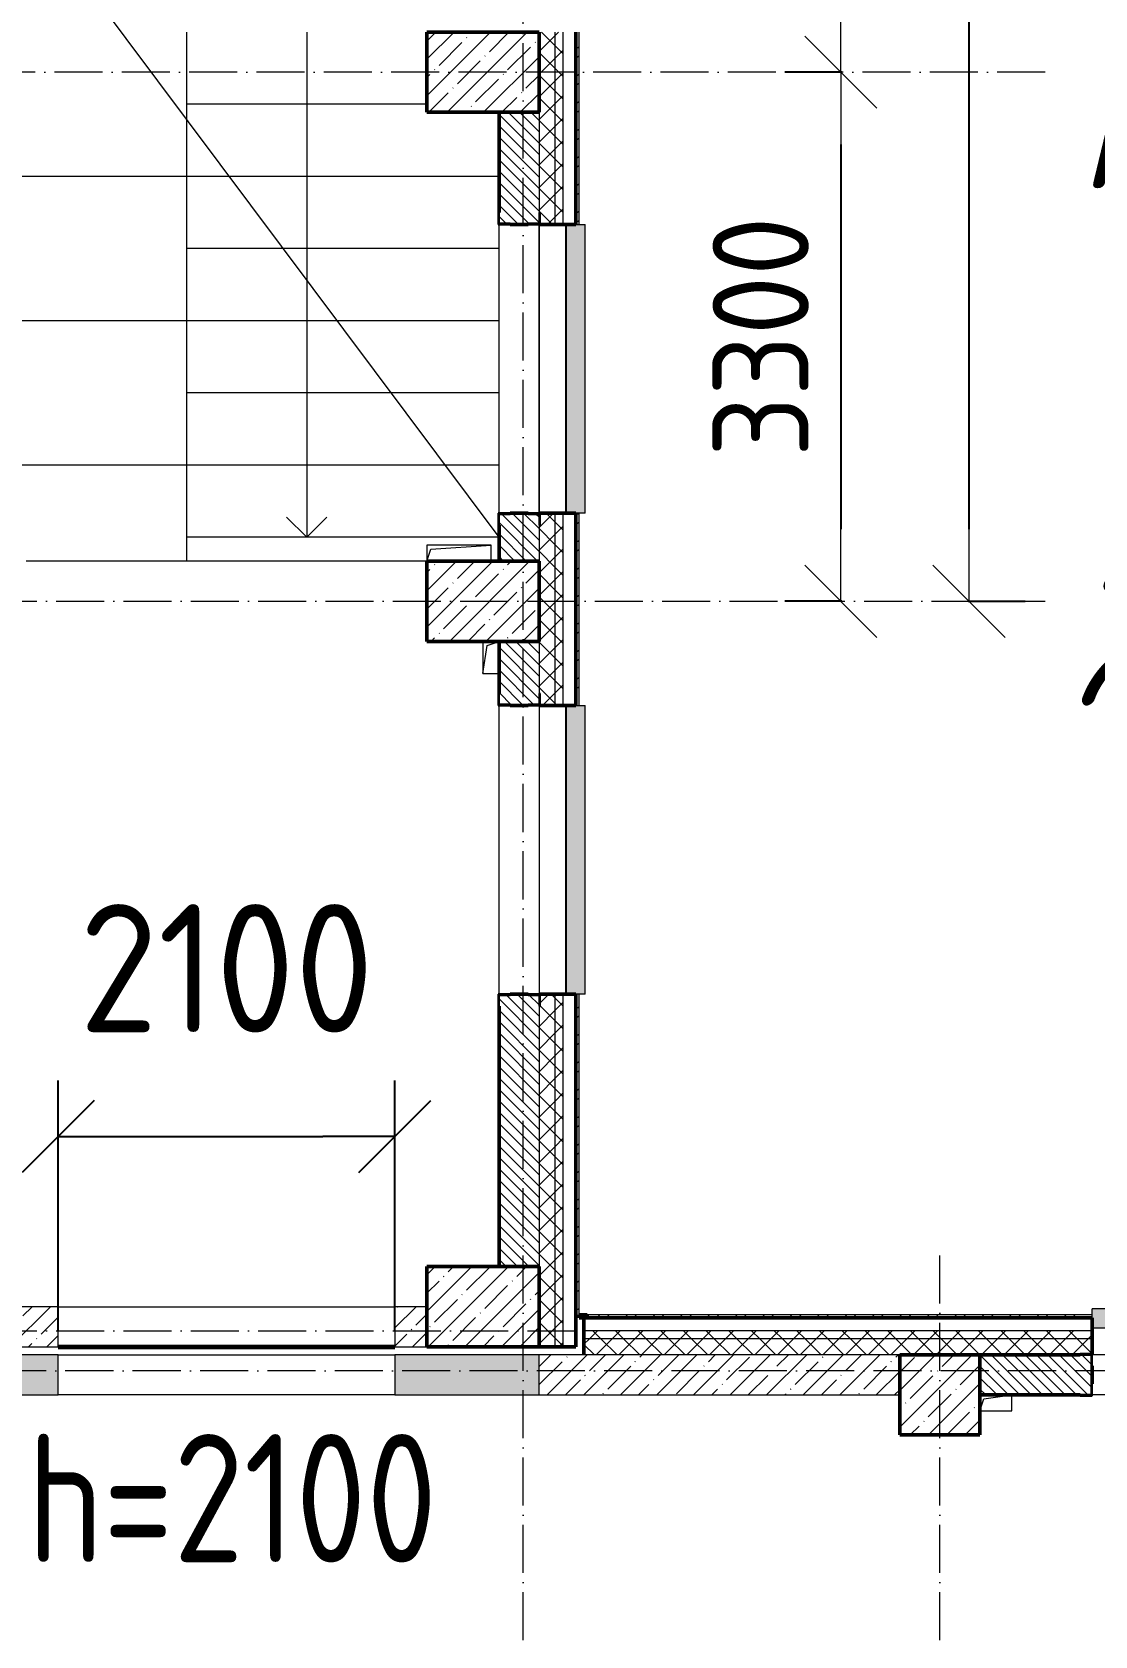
# Model space of a CAD drawing. Header units: millimetres. Extents: x 2294 to 908349, y -83289 to 219220.
# Drawn here: x 27950 to 34580, y 13752 to 23756 of the extents above; entities that cross this region are included whole.
import ezdxf

# ---------------------------------------------------------------- set-up
doc = ezdxf.new("R2010")
doc.units = ezdxf.units.MM
doc.linetypes.add('50_200_ШТРИХ_1Т_ш5_п1_п1_', pattern=[700, 500, -100, 0, -100])
for name, color, linetype, lineweight in [('A-____-____-DIMS', 7, 'Continuous', 9), ('A-DETL-____-OTLN-4', 7, 'Continuous', 18), ('A-FLOR-____-OTLN', 7, 'Continuous', 9), ('A-GENM-____-MCUT', 7, 'Continuous', 25), ('A-GENM-____-OTLN', 7, 'Continuous', 9), ('A-GENM-____-OTLN-1', 7, 'Continuous', 25), ('A-GLAZ-____-OTLN', 7, 'Continuous', 9), ('A-WALL-____-MCUT-1', 7, 'Continuous', 9), ('A-WALL-____-MCUT-2', 7, 'Continuous', 50), ('A-WALL-____-MCUT-3', 7, 'Continuous', 9), ('A-WALL-____-OTLN', 7, 'Continuous', 9), ('A-WALL-____-PATT-1', 7, 'Continuous', 9), ('A-WALL-FNSH-MCUT-1', 7, 'Continuous', 9), ('S-COLS-____-MCUT', 7, 'Continuous', 50), ('S-COLS-____-OTLN', 7, 'Continuous', 9), ('S-GRID-____-IDEN', 7, 'Continuous', 9), ('S-GRID-____-OTLN-1', 7, '50_200_ШТРИХ_1Т_ш5_п1_п1_', 9), ('S-STRS-____-OTLN-1', 7, 'Continuous', 9)]:
    doc.layers.add(name, color=color, linetype=linetype, lineweight=lineweight)
doc.layers.add('A-GLAZ-____-OTLN-1', color=7, linetype='Continuous', lineweight=9, true_color=0xc0c0c0)
doc.styles.add('ISOCPEUR_I', font='isocpeui.ttf', dxfattribs={"width": 0.9, "height": 2.5})
doc.styles.get("Standard").update_dxf_attribs({"font": 'arial.ttf'})
doc.styles.add('СПДС', font='isocpeur.ttf', dxfattribs={"width": 0.9})
doc.dimstyles.new('Размера А3', dxfattribs={"dimtxt": 800, "dimasz": 450, "dimexe": 350, "dimexo": 100, "dimgap": 200, "dimtad": 1, "dimdec": 0, "dimrnd": 10, "dimzin": 0, "dimdsep": 46, "dimtxsty": 'СПДС', "dimblk": 'ARROWHEAD_6', "dimcen": 1, "dimclrd": 5, "dimclre": 5, "dimclrt": 5, "dimazin": 0, "dimtfac": 1, "dimtdec": 0, "dimtmove": 2, "dimatfit": 3, "dimfxl": 1, "dimtolj": 1, "dimtzin": 0, "dimarcsym": 0})
pattern_1 = [(45, (7562.79, 6025.28), (-70.71068, 70.71068), []), (135, (7562.79, 6025.28), (-70.71068, -70.71068), [])]
pattern_2 = [(135, (7562.787, 6025.276), (-35.35534, -35.35534), [])]
pattern_3 = [(45, (7562.79, 6025.28), (-85.53659, 85.53659), []), (45, (7619.81, 6025.28), (-85.53659, 85.53659), [])]
pattern_4 = [(45, (7562.79, 6025.28), (-114.04925, 114.04925), []), (45, (7676.84, 6025.28), (-114.0493, 114.0493), [201.612, -40.322, 3.353, -36.97])]

# ---------------------------------------------------------------- blocks, each defined once
blk = doc.blocks.new('BSC_Колонна _Прямоугольная - 500х500-V99-АР1_План отверстий 2 этажа в осях 1-64_А-ГГ')
at = {"layer": 'S-COLS-____-OTLN'}
h = blk.add_hatch(dxfattribs=at)
h.set_pattern_fill('FP_128', color=256, style=0, pattern_type=2)
h.set_pattern_definition([(45, (-26050, -9231.04), (-114.04925, 114.04925), []), (45, (-25935.95, -9231.04), (-114.04925, 114.04925), [201.613, -40.323, 3.353, -36.97])])
h.paths.add_polyline_path([(-250, -250), (250, -250), (250, 250), (-250, 250)], flags=0)
at = {"layer": 'S-COLS-____-MCUT'}
for p, q in [((250, 250), (-250, 250)), ((-250, 250), (-250, -250)), ((250, -250), (250, 250)), ((-250, -250), (250, -250))]:
    blk.add_line(p, q, dxfattribs=at)
blk = doc.blocks.new('BSC_Колонна _Прямоугольная - 500х700-V104-АР1_План отверстий 2 этажа в осях 1-64_А-ГГ')
at = {"layer": 'S-COLS-____-OTLN'}
h = blk.add_hatch(dxfattribs=at)
h.set_pattern_fill('FP_133', color=256, style=0, pattern_type=2)
h.set_pattern_definition([(315, (-9781.04, 23200), (114.0493, 114.0493), []), (315, (-9781.04, 23085.95), (114.0493, 114.0493), [201.613, -40.323, 3.353, -36.97])])
h.paths.add_polyline_path([(-250, 350), (-250, -350), (250, -350), (250, 350)], flags=0)
at = {"layer": 'S-COLS-____-MCUT'}
for p, q in [((250, 350), (-250, 350)), ((-250, 350), (-250, -350)), ((250, -350), (250, 350)), ((-250, -350), (250, -350))]:
    blk.add_line(p, q, dxfattribs=at)
blk = doc.blocks.new('BSC_Колонна _Прямоугольная - 500х700-V106-АР1_План отверстий 2 этажа в осях 1-64_А-ГГ')
at = {"layer": 'S-COLS-____-OTLN'}
h = blk.add_hatch(dxfattribs=at)
h.set_pattern_fill('FP_135', color=256, style=0, pattern_type=2)
h.set_pattern_definition([(315, (-17481.04, 23200), (114.04925, 114.04925), []), (315, (-17481.04, 23085.95), (114.04925, 114.04925), [201.613, -40.323, 3.353, -36.97])])
h.paths.add_polyline_path([(-250, 350), (-250, -350), (250, -350), (250, 350)], flags=0)
at = {"layer": 'S-COLS-____-MCUT'}
for p, q in [((250, 350), (-250, 350)), ((-250, 350), (-250, -350)), ((250, -350), (250, 350)), ((-250, -350), (250, -350))]:
    blk.add_line(p, q, dxfattribs=at)
blk = doc.blocks.new('BSC_Колонна _Прямоугольная - 500х700-V111-АР1_План отверстий 2 этажа в осях 1-64_А-ГГ')
at = {"layer": 'S-COLS-____-OTLN'}
h = blk.add_hatch(dxfattribs=at)
h.set_pattern_fill('FP_140', color=256, style=0, pattern_type=2)
h.set_pattern_definition([(315, (-14181.04, 23200), (114.04925, 114.04925), []), (315, (-14181.04, 23085.95), (114.04925, 114.04925), [201.613, -40.323, 3.353, -36.97])])
h.paths.add_polyline_path([(-250, 350), (-250, -350), (250, -350), (250, 350)], flags=0)
at = {"layer": 'S-COLS-____-MCUT'}
for p, q in [((250, 350), (-250, 350)), ((-250, 350), (-250, -350)), ((250, -350), (250, 350)), ((-250, -350), (250, -350))]:
    blk.add_line(p, q, dxfattribs=at)
blk = doc.blocks.new('Фахверк_СКБ_Уголок - 250_2700-27497298-АР1_План отверстий 2 этажа в осях 1-64_А-ГГ')
at = {"layer": 'A-GENM-____-MCUT'}
for p, q in [((200, 181), (125, 181)), ((125, 181), (125, 106)), ((125, 106), (131, 106)), ((131, 106), (131, 175)), ((131, 175), (200, 175)), ((200, 175), (200, 181)), ((131, -6), (125, -6)), ((125, -6), (125, -81)), ((125, -81), (200, -81)), ((131, -75), (131, -6)), ((200, -75), (131, -75)), ((200, -81), (200, -75))]:
    blk.add_line(p, q, dxfattribs=at)
blk = doc.blocks.new('AR_Отверстие прямоугольное _в плите_ - AR_Отверстие прямоугольное _в плите_-V166-АР1_План отверстий 2 этажа в осях 1-64_А-ГГ')
at = {"layer": 'A-GENM-____-OTLN'}
for p, q in [((-100, -50), (-75, 25)), ((-75, 25), (100, 50)), ((100, -50), (100, 50)), ((-100, -50), (100, -50))]:
    blk.add_line(p, q, dxfattribs=at)
blk = doc.blocks.new('AR_Отверстие прямоугольное _в плите_ - AR_Отверстие прямоугольное _в плите_-30511515-АР1_План отверстий 2 этажа в осях 1-64_А-ГГ')
at = {"layer": 'A-GENM-____-OTLN'}
for p, q in [((-50, 100), (-50, -100)), ((-50, -100), (-25, 75)), ((-25, 75), (50, 100)), ((-50, -100), (50, -100))]:
    blk.add_line(p, q, dxfattribs=at)
blk = doc.blocks.new('AR_Отверстие прямоугольное _в плите_ - AR_Отверстие прямоугольное _в плите_-30511660-АР1_План отверстий 2 этажа в осях 1-64_А-ГГ')
at = {"layer": 'A-GENM-____-OTLN'}
for p, q in [((200, 50), (-200, 50)), ((-200, 50), (-200, -50)), ((-200, -50), (-175, 25)), ((-175, 25), (200, 50)), ((200, -50), (200, 50))]:
    blk.add_line(p, q, dxfattribs=at)
blk = doc.blocks.new('Отлив_СКБ - Отлив витража_120_НВФ-31885513-АР1_План отверстий 2 этажа в осях 1-64_А-ГГ')
at = {"layer": 'A-GLAZ-____-OTLN-1'}
for points in [[(7800, 2), (7800, 120), (0, 120), (0, 2), (4801, 2)], [(7800, 0), (7800, 2), (0, 2), (0, 0), (4801, 0)]]:
    blk.add_hatch(color=256, dxfattribs=at).paths.add_polyline_path(points, flags=0)
at = {"layer": 'A-GLAZ-____-OTLN'}
for p, q in [((0, 83), (0, 120)), ((7800, 120), (0, 120)), ((7800, 120), (7800, 83)), ((0, 2), (7800, 2)), ((7800, 0), (0, 0))]:
    blk.add_line(p, q, dxfattribs=at)
blk = doc.blocks.new('Отлив_СКБ - Отлив витража_120_НВФ-V194-АР1_План отверстий 2 этажа в осях 1-64_А-ГГ')
at = {"layer": 'A-GLAZ-____-OTLN-1'}
for points in [[(1800, -2), (1800, 0), (0, 0), (0, -2), (1544, -2)], [(1544, -120), (1800, -120), (1800, -2), (0, -2), (0, -120)]]:
    blk.add_hatch(color=256, dxfattribs=at).paths.add_polyline_path(points, flags=0)
at = {"layer": 'A-GLAZ-____-OTLN'}
for p, q in [((0, 0), (1800, 0)), ((1800, -2), (0, -2)), ((0, -120), (0, -83)), ((1800, -83), (1800, -120)), ((0, -120), (1800, -120))]:
    blk.add_line(p, q, dxfattribs=at)
blk = doc.blocks.new('Стены 9 - Стены 4-31627981-АР1_План отверстий 2 этажа в осях 1-64_А-ГГ')
at = {"layer": 'A-WALL-____-MCUT-2'}
for p, q in [((23850, 9731), (23800, 9731)), ((23800, 9731), (23800, 9711)), ((23800, 9711), (23850, 9711)), ((23850, 9711), (23850, 9731))]:
    blk.add_line(p, q, dxfattribs=at)
blk = doc.blocks.new('2floor')
at = {"layer": 'A-WALL-____-PATT-1'}
h = blk.add_hatch(dxfattribs=at)
h.set_pattern_fill('FP_1', color=256, style=0, pattern_type=2)
h.set_pattern_definition(pattern_1)
h.paths.add_polyline_path([(31263, 15556), (31263, 17756), (31213, 17756), (31213, 15556)], flags=0)
h.paths.add_polyline_path([(31213, 19556), (31263, 19556), (31263, 20756), (31213, 20756), (31213, 20521)], flags=0)
h.paths.add_polyline_path([(31213, 22556), (31263, 22556), (31263, 23756), (31213, 23756)], flags=0)
h.paths.add_polyline_path([(31263, 25556), (31263, 26756), (31213, 26756), (31213, 25556)], flags=0)
h.paths.add_polyline_path([(31263, 28556), (31263, 29756), (31213, 29756), (31213, 28556)], flags=0)
h.paths.add_polyline_path([(31263, 31556), (31263, 32756), (31213, 32756), (31213, 31556)], flags=0)
h.paths.add_polyline_path([(31263, 34556), (31263, 35756), (31213, 35756), (31213, 34556)], flags=0)
h.paths.add_polyline_path([(31263, 37556), (31263, 38756), (31213, 38756), (31213, 37556)], flags=0)
h.paths.add_polyline_path([(31263, 40556), (31263, 41756), (31213, 41756), (31213, 40556)], flags=0)
h.paths.add_polyline_path([(31263, 43556), (31263, 44756), (31213, 44756), (31213, 43556)], flags=0)
h.paths.add_polyline_path([(31263, 46556), (31263, 47806), (31213, 47806), (31213, 46556)], flags=0)
h.paths.add_polyline_path([(31263, 49606), (31263, 53856), (31213, 53856), (31213, 49606)], flags=0)
h = blk.add_hatch(dxfattribs=at)
h.set_pattern_fill('FP_1', color=256, style=0, pattern_type=2)
h.set_pattern_definition(pattern_1)
h.paths.add_polyline_path([(31213, 15556), (31213, 17756), (31119, 17756), (31119, 17681), (31113, 17681), (31113, 15556)], flags=0)
h.paths.add_polyline_path([(31119, 19556), (31213, 19556), (31213, 20756), (31119, 20756), (31119, 20681), (31113, 20681), (31113, 19631), (31119, 19631), (31119, 19562)], flags=0)
h.paths.add_polyline_path([(31213, 22556), (31213, 23756), (31113, 23756), (31113, 22631), (31119, 22631), (31119, 22556)], flags=0)
h.paths.add_polyline_path([(31213, 25556), (31213, 26756), (31119, 26756), (31119, 26681), (31113, 26681), (31113, 25631), (31119, 25631), (31119, 25556)], flags=0)
h.paths.add_polyline_path([(31113, 28556), (31213, 28556), (31213, 29756), (31119, 29756), (31119, 29681), (31113, 29681), (31113, 29056)], flags=0)
h.paths.add_polyline_path([(31119, 31556), (31213, 31556), (31213, 32756), (31113, 32756), (31113, 31631), (31119, 31631), (31119, 31562)], flags=0)
h.paths.add_polyline_path([(31213, 34556), (31213, 35756), (31119, 35756), (31119, 35681), (31113, 35681), (31113, 34631), (31119, 34631), (31119, 34556)], flags=0)
h.paths.add_polyline_path([(31213, 37556), (31213, 38756), (31113, 38756), (31113, 37631), (31119, 37631), (31119, 37556)], flags=0)
h.paths.add_polyline_path([(31119, 40556), (31213, 40556), (31213, 41756), (31119, 41756), (31119, 41681), (31113, 41681), (31113, 40631), (31119, 40631), (31119, 40562)], flags=0)
h.paths.add_polyline_path([(31119, 43556), (31213, 43556), (31213, 44756), (31113, 44756), (31113, 43631), (31119, 43631), (31119, 43562)], flags=0)
h.paths.add_polyline_path([(31213, 46556), (31213, 47806), (31119, 47806), (31119, 47731), (31113, 47731), (31113, 46631), (31119, 46631), (31119, 46556)], flags=0)
h.paths.add_polyline_path([(31213, 49606), (31213, 53756), (31113, 53756), (31113, 49606)], flags=0)
h = blk.add_hatch(dxfattribs=at)
h.set_pattern_fill('FP_3', color=256, style=0, pattern_type=2)
h.set_pattern_definition(pattern_3)
h.paths.add_polyline_path([(31363, 15746), (31363, 17756), (31343, 17756), (31343, 15746)], flags=0)
h.paths.add_polyline_path([(31363, 19556), (31363, 20756), (31343, 20756), (31343, 19556)], flags=0)
h.paths.add_polyline_path([(31363, 22556), (31363, 23756), (31343, 23756), (31343, 22556)], flags=0)
h.paths.add_polyline_path([(31363, 25556), (31363, 26756), (31343, 26756), (31343, 25556)], flags=0)
h.paths.add_polyline_path([(31363, 28556), (31363, 29756), (31343, 29756), (31343, 28556)], flags=0)
h.paths.add_polyline_path([(31363, 31556), (31363, 32756), (31343, 32756), (31343, 31556)], flags=0)
h.paths.add_polyline_path([(31363, 34556), (31363, 35756), (31343, 35756), (31343, 34556)], flags=0)
h.paths.add_polyline_path([(31363, 37556), (31363, 38756), (31343, 38756), (31343, 37556)], flags=0)
h.paths.add_polyline_path([(31343, 40556), (31363, 40556), (31363, 41756), (31343, 41756), (31343, 41161)], flags=0)
h.paths.add_polyline_path([(31363, 43556), (31363, 44756), (31343, 44756), (31343, 43556)], flags=0)
h.paths.add_polyline_path([(31363, 46556), (31363, 47576), (31343, 47576), (31343, 46556)], flags=0)
h = blk.add_hatch(dxfattribs=at)
h.set_pattern_fill('FP_6', color=256, style=0, pattern_type=2)
h.set_pattern_definition(pattern_2)
h.paths.add_polyline_path([(31113, 20456), (31113, 20750), (31044, 20750), (31044, 20756), (30932, 20756), (30932, 20750), (30863, 20750), (30863, 20456)], flags=0)
h.paths.add_polyline_path([(31044, 22556), (31044, 22562), (31113, 22562), (31113, 23256), (30863, 23256), (30863, 22562), (30932, 22562), (30932, 22556)], flags=0)
h = blk.add_hatch(dxfattribs=at)
h.set_pattern_fill('FP_6', color=256, style=0, pattern_type=2)
h.set_pattern_definition(pattern_2)
h.paths.add_polyline_path([(30863, 16056), (31113, 16056), (31112, 17750), (31044, 17750), (31044, 17756), (30932, 17756), (30932, 17750), (30863, 17750), (30863, 17081)], flags=0)
h.paths.add_polyline_path([(31044, 19556), (31044, 19562), (31113, 19562), (31113, 19956), (30863, 19956), (30863, 19562), (30932, 19562), (30932, 19556)], flags=0)
h = blk.add_hatch(dxfattribs=at)
h.set_pattern_fill('FP_25', color=256, style=0, pattern_type=2)
h.set_pattern_definition(pattern_4)
h.paths.add_polyline_path([(30413, 15556), (30413, 15806), (30213, 15806), (30213, 15556)], flags=0)
h.paths.add_polyline_path([(28113, 15556), (28113, 15806), (20463, 15806), (20463, 15556), (25224, 15556)], flags=0)
h.paths.add_polyline_path([(18154, 15556), (18363, 15556), (18363, 15806), (17663, 15806), (17663, 15556)], flags=0)
h = blk.add_hatch(dxfattribs=at)
h.set_pattern_fill('FP_3', color=256, style=0, pattern_type=2)
h.set_pattern_definition(pattern_3)
h.paths.add_polyline_path([(45878, 15736), (45878, 15756), (45363, 15756), (45363, 15736)], flags=0)
h.paths.add_polyline_path([(43563, 15736), (43563, 15756), (42363, 15756), (42363, 15736), (42898, 15736)], flags=0)
h.paths.add_polyline_path([(34563, 15736), (34563, 15756), (31413, 15756), (31413, 15736), (32294, 15736)], flags=0)
h = blk.add_hatch(dxfattribs=at)
h.set_pattern_fill('FP_1', color=256, style=0, pattern_type=2)
h.set_pattern_definition(pattern_1)
h.paths.add_polyline_path([(81913, 15606), (81913, 15656), (75563, 15656), (75563, 15606), (81783, 15606)], flags=0)
h.paths.add_polyline_path([(72945, 15606), (73763, 15606), (73763, 15656), (72563, 15656), (72563, 15606)], flags=0)
h.paths.add_polyline_path([(70763, 15606), (70763, 15656), (69563, 15656), (69563, 15606), (70294, 15606)], flags=0)
h.paths.add_polyline_path([(67763, 15606), (67763, 15656), (66563, 15656), (66563, 15606), (67643, 15606)], flags=0)
h.paths.add_polyline_path([(64763, 15606), (64763, 15656), (63563, 15656), (63563, 15606), (64108, 15606)], flags=0)
h.paths.add_polyline_path([(60563, 15606), (61763, 15606), (61763, 15656), (60563, 15656)], flags=0)
h.paths.add_polyline_path([(57563, 15606), (58763, 15606), (58763, 15656), (57563, 15656)], flags=0)
h.paths.add_polyline_path([(55271, 15606), (55763, 15606), (55763, 15656), (54563, 15656), (54563, 15606)], flags=0)
h.paths.add_polyline_path([(52763, 15606), (52763, 15656), (51563, 15656), (51563, 15606), (51736, 15606)], flags=0)
h.paths.add_polyline_path([(49763, 15606), (49763, 15656), (48563, 15656), (48563, 15606), (49085, 15606)], flags=0)
h.paths.add_polyline_path([(45363, 15606), (46763, 15606), (46763, 15656), (45363, 15656)], flags=0)
h.paths.add_polyline_path([(43563, 15606), (43563, 15656), (42363, 15656), (42363, 15606), (42898, 15606)], flags=0)
h.paths.add_polyline_path([(34563, 15606), (34563, 15656), (31393, 15656), (31393, 15606), (32294, 15606)], flags=0)
h = blk.add_hatch(dxfattribs=at)
h.set_pattern_fill('FP_1', color=256, style=0, pattern_type=2)
h.set_pattern_definition(pattern_1)
h.paths.add_polyline_path([(81913, 15506), (81913, 15606), (75563, 15606), (75563, 15512), (75638, 15512), (75638, 15506), (81783, 15506)], flags=0)
h.paths.add_polyline_path([(72945, 15506), (73688, 15506), (73688, 15512), (73763, 15512), (73763, 15606), (72563, 15606), (72563, 15512), (72638, 15512), (72638, 15506)], flags=0)
h.paths.add_polyline_path([(70688, 15506), (70688, 15512), (70763, 15512), (70763, 15606), (69563, 15606), (69563, 15512), (69638, 15512), (69638, 15506), (70413, 15506)], flags=0)
h.paths.add_polyline_path([(66913, 15506), (67688, 15506), (67688, 15512), (67763, 15512), (67763, 15606), (66563, 15606), (66563, 15512), (66638, 15512), (66638, 15506), (66759, 15506)], flags=0)
h.paths.add_polyline_path([(64108, 15506), (64688, 15506), (64688, 15512), (64763, 15512), (64763, 15606), (63563, 15606), (63563, 15512), (63638, 15512), (63638, 15506)], flags=0)
h.paths.add_polyline_path([(61413, 15506), (61688, 15506), (61688, 15512), (61763, 15512), (61763, 15606), (60563, 15606), (60563, 15512), (60638, 15512), (60638, 15506), (60913, 15506)], flags=0)
h.paths.add_polyline_path([(58413, 15506), (58688, 15506), (58688, 15512), (58763, 15512), (58763, 15606), (57563, 15606), (57563, 15512), (57638, 15512), (57638, 15506), (57922, 15506)], flags=0)
h.paths.add_polyline_path([(55688, 15506), (55688, 15512), (55763, 15512), (55763, 15606), (54563, 15606), (54563, 15512), (54638, 15512), (54638, 15506), (55271, 15506)], flags=0)
h.paths.add_polyline_path([(52688, 15506), (52688, 15512), (52763, 15512), (52763, 15606), (51563, 15606), (51563, 15512), (51638, 15512), (51638, 15506), (52413, 15506)], flags=0)
h.paths.add_polyline_path([(48638, 15506), (49688, 15506), (49688, 15512), (49763, 15512), (49763, 15606), (48563, 15606), (48563, 15512), (48638, 15512)], flags=0)
h.paths.add_polyline_path([(46413, 15506), (46688, 15506), (46688, 15512), (46763, 15512), (46763, 15606), (45363, 15606), (45363, 15506), (45863, 15506)], flags=0)
h.paths.add_polyline_path([(42898, 15506), (43488, 15506), (43488, 15512), (43563, 15512), (43563, 15606), (42363, 15606), (42363, 15506), (42863, 15506)], flags=0)
h.paths.add_polyline_path([(34488, 15506), (34488, 15512), (34563, 15512), (34563, 15606), (31393, 15606), (31393, 15506), (33863, 15506)], flags=0)
h = blk.add_hatch(dxfattribs=at)
h.set_pattern_fill('FP_25', color=256, style=0, pattern_type=2)
h.set_pattern_definition(pattern_4)
h.paths.add_polyline_path([(30213, 15256), (31113, 15256), (31113, 15506), (30213, 15506)], flags=0)
h.paths.add_polyline_path([(28113, 15256), (28113, 15506), (20463, 15506), (20463, 15256), (25224, 15256)], flags=0)
h.paths.add_polyline_path([(18363, 15256), (18363, 15506), (17163, 15506), (17163, 15256), (18154, 15256)], flags=0)
h.paths.add_polyline_path([(12851, 15256), (13163, 15256), (13163, 15506), (5613, 15506), (5613, 15256), (11084, 15256)], flags=0)
h = blk.add_hatch(dxfattribs=at)
h.set_pattern_fill('FP_25', color=256, style=0, pattern_type=2)
h.set_pattern_definition(pattern_4)
h.paths.add_polyline_path([(33363, 15256), (33363, 15506), (31113, 15506), (31113, 15256), (32294, 15256)], flags=0)
h = blk.add_hatch(dxfattribs=at)
h.set_pattern_fill('FP_6', color=256, style=0, pattern_type=2)
h.set_pattern_definition(pattern_2)
h.paths.add_polyline_path([(34488, 15256), (34557, 15256), (34557, 15325), (34563, 15325), (34563, 15437), (34557, 15437), (34557, 15506), (33863, 15506), (33863, 15256)], flags=0)
at = {"layer": 'A-DETL-____-OTLN-4'}
blk.add_line((30863, 20606), (22013, 32440), dxfattribs=at)
at = {"layer": 'A-FLOR-____-OTLN'}
blk.add_line((30413, 20456), (28913, 20456), dxfattribs=at)
at = {"layer": 'A-WALL-____-MCUT-1'}
for p, q in [((28113, 15806), (24263, 15806)), ((28113, 15556), (28113, 15806)), ((30413, 15806), (30213, 15806)), ((30213, 15806), (30213, 15556)), ((20463, 15556), (28113, 15556)), ((28113, 15506), (20463, 15506)), ((28113, 15256), (28113, 15506)), ((30213, 15556), (30413, 15556)), ((30213, 15506), (30213, 15256)), ((33363, 15506), (30213, 15506)), ((31113, 15256), (31113, 15506)), ((20463, 15256), (28113, 15256)), ((30213, 15256), (33363, 15256))]:
    blk.add_line(p, q, dxfattribs=at)
at = {"layer": 'A-WALL-____-MCUT-2'}
for p, q in [((31343, 22556), (31343, 23756)), ((30863, 23256), (30863, 22631)), ((30932, 22556), (31044, 22556)), ((31119, 22556), (31343, 22556)), ((31044, 20756), (30932, 20756)), ((31343, 20756), (31119, 20756)), ((31343, 19556), (31343, 20756)), ((30863, 20681), (30863, 20456)), ((30863, 19956), (30863, 19631)), ((30932, 19556), (31044, 19556)), ((31119, 19556), (31343, 19556)), ((31044, 17756), (30932, 17756)), ((31343, 17756), (31119, 17756)), ((31343, 15556), (31343, 17756)), ((30863, 17681), (30863, 16056)), ((34563, 15736), (31393, 15736)), ((31393, 15736), (31393, 15506)), ((34563, 15512), (34563, 15736)), ((31113, 15556), (31343, 15556)), ((33863, 15506), (34488, 15506)), ((34563, 15325), (34563, 15437)), ((33863, 15256), (34488, 15256))]:
    blk.add_line(p, q, dxfattribs=at)
at = {"layer": 'A-WALL-____-MCUT-3'}
for p, q in [((31213, 22556), (31213, 23756)), ((31263, 22556), (31263, 23756)), ((31113, 23256), (31113, 22631)), ((31213, 19556), (31213, 20756)), ((31263, 19556), (31263, 20756)), ((31113, 20681), (31113, 20456)), ((31113, 19956), (31113, 19631)), ((31213, 15556), (31213, 17756)), ((31263, 15556), (31263, 17756)), ((31113, 17681), (31113, 16056)), ((34563, 15656), (31393, 15656)), ((34563, 15606), (31393, 15606))]:
    blk.add_line(p, q, dxfattribs=at)
at = {"layer": 'A-WALL-____-OTLN'}
for p, q in [((30863, 20756), (30863, 22556)), ((31113, 20756), (31113, 22556)), ((31113, 22556), (31113, 20756)), ((30863, 17756), (30863, 19556)), ((31113, 19556), (31113, 19556)), ((31113, 19556), (31113, 17756)), ((28113, 15806), (30213, 15806)), ((30213, 15556), (28113, 15556)), ((28113, 15506), (30213, 15506)), ((36363, 15506), (34563, 15506)), ((30213, 15256), (28113, 15256)), ((36363, 15256), (34563, 15256))]:
    blk.add_line(p, q, dxfattribs=at)
at = {"layer": 'A-WALL-FNSH-MCUT-1'}
for p, q in [((31363, 22556), (31363, 23756)), ((31343, 22556), (31363, 22556)), ((31363, 20756), (31343, 20756)), ((31363, 19556), (31363, 20756)), ((31343, 19556), (31363, 19556)), ((31363, 17756), (31343, 17756)), ((31363, 15746), (31363, 17756)), ((31343, 15746), (31363, 15746)), ((34563, 15756), (31413, 15756)), ((31413, 15756), (31413, 15736)), ((34563, 15736), (34563, 15756)), ((34563, 15736), (34563, 15736))]:
    blk.add_line(p, q, dxfattribs=at)
at = {"layer": 'S-STRS-____-OTLN-1'}
for p, q in [((28913, 23756), (28913, 22856)), ((29663, 23756), (29663, 23306)), ((28913, 23306), (28913, 22856)), ((30413, 23306), (28913, 23306)), ((30413, 23306), (28913, 23306)), ((29663, 23306), (29663, 22856)), ((28913, 22856), (21313, 22856)), ((28913, 22856), (21313, 22856)), ((30863, 22856), (28913, 22856)), ((30863, 22856), (28913, 22856)), ((28913, 22856), (28913, 21956)), ((29663, 22856), (29663, 22406)), ((28913, 22406), (28913, 21956)), ((30863, 22406), (28913, 22406)), ((30863, 22406), (28913, 22406)), ((29663, 22406), (29663, 21956)), ((28913, 21956), (21313, 21956)), ((28913, 21956), (21313, 21956)), ((30863, 21956), (28913, 21956)), ((30863, 21956), (28913, 21956)), ((28913, 21956), (28913, 21056)), ((29663, 21956), (29663, 21506)), ((28913, 21506), (28913, 21056)), ((30863, 21506), (28913, 21506)), ((30863, 21506), (28913, 21506)), ((29663, 21506), (29663, 21056)), ((28913, 21056), (21313, 21056)), ((28913, 21056), (21313, 21056)), ((30863, 21056), (28913, 21056)), ((30863, 21056), (28913, 21056)), ((28913, 21056), (28913, 20456)), ((29663, 21056), (29663, 20606)), ((29663, 20606), (29538, 20731)), ((29663, 20606), (29788, 20731)), ((30863, 20606), (28913, 20606)), ((28913, 20456), (27913, 20456))]:
    blk.add_line(p, q, dxfattribs=at)
at = {"layer": 'A-GENM-____-OTLN'}
for name, p in [('AR_Отверстие прямоугольное _в плите_ - AR_Отверстие прямоугольное _в плите_-30511660-АР1_План отверстий 2 этажа в осях 1-64_А-ГГ', (30613, 20506)), ('AR_Отверстие прямоугольное _в плите_ - AR_Отверстие прямоугольное _в плите_-30511515-АР1_План отверстий 2 этажа в осях 1-64_А-ГГ', (30813, 19856)), ('AR_Отверстие прямоугольное _в плите_ - AR_Отверстие прямоугольное _в плите_-V166-АР1_План отверстий 2 этажа в осях 1-64_А-ГГ', (33963, 15206))]:
    blk.add_blockref(name, p, dxfattribs=at)
at = {"layer": 'A-GENM-____-OTLN-1'}
for p, rotation in [((31038, 22431), 89.99999999999991), ((30938, 20881), 269.9999999999999), ((31038, 19431), 89.99999999999991), ((30938, 17881), 269.9999999999999), ((34688, 15431), 180)]:
    blk.add_blockref('Фахверк_СКБ_Уголок - 250_2700-27497298-АР1_План отверстий 2 этажа в осях 1-64_А-ГГ', p, dxfattribs=dict(at, rotation=rotation))
at = {"layer": 'A-GLAZ-____-OTLN', "rotation": 90}
for p in [(31280, 20756), (31280, 17756)]:
    blk.add_blockref('Отлив_СКБ - Отлив витража_120_НВФ-V194-АР1_План отверстий 2 этажа в осях 1-64_А-ГГ', p, dxfattribs=at)
at = {"layer": 'A-GLAZ-____-OTLN'}
blk.add_blockref('Отлив_СКБ - Отлив витража_120_НВФ-31885513-АР1_План отверстий 2 этажа в осях 1-64_А-ГГ', (34563, 15673), dxfattribs=at)
at = {"layer": 'A-WALL-____-OTLN'}
blk.add_blockref('Стены 9 - Стены 4-31627981-АР1_План отверстий 2 этажа в осях 1-64_А-ГГ', (7563, 6025), dxfattribs=at)
at = {"layer": 'S-COLS-____-OTLN', "rotation": 89.9999999999999}
for name, p in [('BSC_Колонна _Прямоугольная - 500х700-V106-АР1_План отверстий 2 этажа в осях 1-64_А-ГГ', (30763, 23506)), ('BSC_Колонна _Прямоугольная - 500х700-V111-АР1_План отверстий 2 этажа в осях 1-64_А-ГГ', (30763, 20206)), ('BSC_Колонна _Прямоугольная - 500х700-V104-АР1_План отверстий 2 этажа в осях 1-64_А-ГГ', (30763, 15806))]:
    blk.add_blockref(name, p, dxfattribs=at)
at = {"layer": 'S-COLS-____-OTLN'}
blk.add_blockref('BSC_Колонна _Прямоугольная - 500х500-V99-АР1_План отверстий 2 этажа в осях 1-64_А-ГГ', (33613, 15256), dxfattribs=at)
blk = doc.blocks.new('ARROWHEAD_6')
at = {"color": 0, "linetype": 'Continuous'}
for p, q in [((-0.5, -0.5), (0.5, 0.5)), ((0, 0), (-1, 0))]:
    blk.add_line(p, q, dxfattribs=at)
blk = doc.blocks.new('*D2423')
at = {"color": 5, "lineweight": -2, "transparency": 16777216}
for p, q in [((28113, 15656), (28113, 17217)), ((30213, 15656), (30213, 17217)), ((28563, 16867), (29763, 16867))]:
    blk.add_line(p, q, dxfattribs=at)
at = {"layer": 'Defpoints', "color": 0, "transparency": 16777216}
for p in [(30213, 16867), (28113, 15556), (30213, 15556)]:
    blk.add_point(p, dxfattribs=at)
at = {"color": 5, "lineweight": -2, "transparency": 16777216, "xscale": 450, "yscale": 450, "zscale": 450, "rotation": 180}
blk.add_blockref('ARROWHEAD_6', (28113, 16867), dxfattribs=at)
at = {"color": 5, "lineweight": -2, "transparency": 16777216, "xscale": 450, "yscale": 450, "zscale": 450}
blk.add_blockref('ARROWHEAD_6', (30213, 16867), dxfattribs=at)
at = {"color": 5, "transparency": 16777216, "insert": (29163, 17917), "char_height": 800, "attachment_point": 5, "style": 'СПДС'}
blk.add_mtext('\\A1;2100', dxfattribs=at)
blk = doc.blocks.new('*D2797')
at = {"layer": 'A-____-____-DIMS', "color": 0, "lineweight": -2, "transparency": 16777216}
for p, q in [((191022, 28806), (190666, 28806)), ((191016, 28356), (191016, 23956)), ((191022, 23506), (190666, 23506))]:
    blk.add_line(p, q, dxfattribs=at)
at = {"layer": 'Defpoints', "color": 0, "transparency": 16777216}
for p in [(191122, 28806), (191016, 23506), (191122, 23506)]:
    blk.add_point(p, dxfattribs=at)
at = {"layer": 'A-____-____-DIMS', "color": 0, "lineweight": -2, "transparency": 16777216, "xscale": 450, "yscale": 450, "zscale": 450}
for p, rotation in [((191016, 28806), 90), ((191016, 23506), 270)]:
    blk.add_blockref('ARROWHEAD_6', p, dxfattribs=dict(at, rotation=rotation))
at = {"layer": 'A-____-____-DIMS', "color": 0, "transparency": 16777216, "insert": (190516, 26156), "char_height": 600, "attachment_point": 5, "rotation": 90, "style": 'СПДС'}
blk.add_mtext('\\A1;5300', dxfattribs=at)
blk = doc.blocks.new('*D2798')
at = {"layer": 'A-____-____-DIMS', "color": 0, "lineweight": -2, "transparency": 16777216}
for p, q in [((191022, 23506), (190666, 23506)), ((191016, 23056), (191016, 20656)), ((191022, 20206), (190666, 20206))]:
    blk.add_line(p, q, dxfattribs=at)
at = {"layer": 'Defpoints', "color": 0, "transparency": 16777216}
for p in [(191122, 23506), (191016, 20206), (191122, 20206)]:
    blk.add_point(p, dxfattribs=at)
at = {"layer": 'A-____-____-DIMS', "color": 0, "lineweight": -2, "transparency": 16777216, "xscale": 450, "yscale": 450, "zscale": 450}
for p, rotation in [((191016, 23506), 90), ((191016, 20206), 270)]:
    blk.add_blockref('ARROWHEAD_6', p, dxfattribs=dict(at, rotation=rotation))
at = {"layer": 'A-____-____-DIMS', "color": 0, "transparency": 16777216, "insert": (190516, 21856), "char_height": 600, "attachment_point": 5, "rotation": 90, "style": 'СПДС'}
blk.add_mtext('\\A1;3300', dxfattribs=at)
blk = doc.blocks.new('*D2799')
at = {"layer": 'A-____-____-DIMS', "color": 0, "lineweight": -2, "transparency": 16777216}
for p, q in [((191810, 53656), (192166, 53656)), ((191816, 20656), (191816, 53206)), ((191810, 20206), (192166, 20206))]:
    blk.add_line(p, q, dxfattribs=at)
at = {"layer": 'Defpoints', "color": 0, "transparency": 16777216}
for p in [(191710, 53656), (191816, 53656), (191710, 20206)]:
    blk.add_point(p, dxfattribs=at)
at = {"layer": 'A-____-____-DIMS', "color": 0, "lineweight": -2, "transparency": 16777216, "xscale": 450, "yscale": 450, "zscale": 450}
for p, rotation in [((191816, 53656), 90), ((191816, 20206), 270)]:
    blk.add_blockref('ARROWHEAD_6', p, dxfattribs=dict(at, rotation=rotation))
at = {"layer": 'A-____-____-DIMS', "color": 0, "transparency": 16777216, "insert": (191316, 36931), "char_height": 600, "attachment_point": 5, "rotation": 90, "style": 'СПДС'}
blk.add_mtext('\\A1;33450', dxfattribs=at)
blk = doc.blocks.new('3osi')
at = {"layer": 'S-GRID-____-OTLN-1', "color": 251, "ltscale": 0.6, "true_color": 0x636466}
for p, q in [((189033.5, 1542.7), (189033.5, 55906.2)), ((192291.2, 23506.3), (160914.7, 23506.3)), ((160914.7, 20206.3), (192291.2, 20206.3)), ((191633.5, 1542.7), (191633.5, 16175.8)), ((160914.7, 15656.3), (189454.1, 15656.3)), ((269657.9, 15406.3), (161153.7, 15406.3))]:
    blk.add_line(p, q, dxfattribs=at)
at = {"layer": 'S-GRID-____-IDEN', "char_height": 800, "attachment_point": 1, "style": 'ISOCPEUR_I'}
for s, insert, width in [('\\fISOCPEUR|b0|i1|c204|p34|;\\W.9;К', (192498.4, 23582.4), 223.671), ('\\fISOCPEUR|b0|i1|c204|p34|;\\W.9;Ж', (192469.4, 20353), 281.392)]:
    blk.add_mtext(s, dxfattribs=dict(at, insert=insert, width=width))
at = {"layer": 'A-____-____-DIMS'}
for base, p1, p2, picture, middle in [((191816, 53656.3), (191710, 20206.3), (191710, 53656.3), '*D2799', (191316, 36931.3)), ((191016, 23506.3), (191122.1, 28806.3), (191122.1, 23506.3), '*D2797', (190516, 26156.3)), ((191016, 20206.3), (191122.1, 23506.3), (191122.1, 20206.3), '*D2798', (190516, 21856.3))]:
    dim = blk.add_linear_dim(base=base, p1=p1, p2=p2, angle=90, dimstyle='Размера А3', override={"dimtxt": 600, "dimclrd": 0, "dimclre": 0, "dimclrt": 0}, dxfattribs=at)
    dim.commit()
    dim.dimension.update_dxf_attribs({"geometry": picture, "text_midpoint": middle})

msp = doc.modelspace()

# ---------------------------------------------------------------- linework, layer by layer
at = {"color": 1, "lineweight": 60}
msp.add_lwpolyline([(28112.8, 15556.3), (30212.8, 15556.3)], dxfattribs=at)

# ---------------------------------------------------------------- block references
for name, p in [('3osi', (-158020.7, 0)), ('2floor', (0, 0))]:
    msp.add_blockref(name, p)

# ---------------------------------------------------------------- texts
at = {"color": 5, "insert": (27918, 15011.4), "char_height": 800, "attachment_point": 1}
msp.add_mtext_dynamic_manual_height_columns('{\\fГОСТ тип А|b0|i0|c0|p34;h=\\fГОСТ тип А|b0|i0|c204|p34;21\\fГОСТ тип А|b0|i0|c0|p34;00}', width=4795.892, gutter_width=1772.3, heights=[982.9], dxfattribs=at)

# ---------------------------------------------------------------- dimensions: what is measured, and where the dimension line sits
at = {"color": 5}
dim = msp.add_linear_dim(base=(30212.8, 16867), p1=(28112.8, 15556.3), p2=(30212.8, 15556.3), dimstyle='Размера А3', dxfattribs=at)
dim.commit()
dim.dimension.update_dxf_attribs({"geometry": '*D2423', "text_midpoint": (29162.8, 17917)})

doc.saveas('drawing.dxf')
